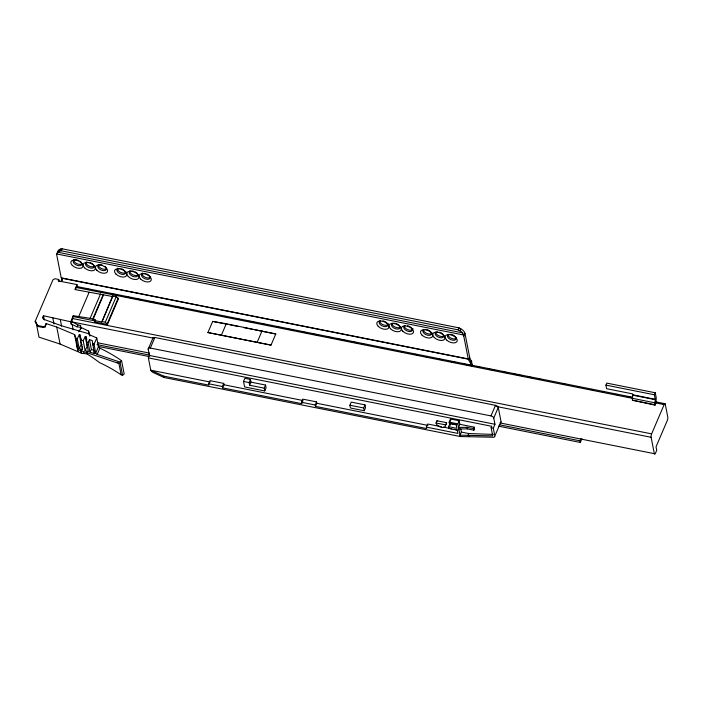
<?xml version="1.0" encoding="UTF-8"?>
<svg xmlns="http://www.w3.org/2000/svg" width="703" height="703" viewBox="0 0 703 703"><rect width="100%" height="100%" fill="white"/><g stroke="black" fill="none" stroke-linecap="round" stroke-linejoin="round"><path stroke-width="1.05" d="M632.762 395.191L632.586 393.882L606.627 388.706L605.924 385.112L606.786 383.109L655.266 392.766L656.154 397.265A3.348 0.984 -78.7 0 1 656.163 399.155L655.881 403.144L655.029 405.148L632.401 400.209A3.348 0.984 -78.7 0 1 632.392 398.32L632.762 395.191L655.301 399.682L654.924 402.81A3.348 0.984 -78.7 0 0 654.932 404.7L655.029 405.148M655.301 399.682L654.414 394.77L655.266 392.766M80.502 329.338L80.502 325.436L77.892 324.918L72.075 321.781A2.478 0.729 -78.7 0 1 72.62 318.529L73.27 315.726L90.116 318.318L94.984 319.549L94.764 321.939L107.462 324.47L118.35 299.03L118.148 298.221L116.197 296.728L112.629 296.016L101.847 322L94.562 320.55L94.984 319.549M471.502 366.368L470.325 362.563A7.285 4.051 23.2 0 1 468.971 360.129L468.804 359.277L61.785 278.195L61.223 277.843L56.758 255.084A7.285 4.051 23.2 0 1 56.767 253.968A9.025 7.795 43.1 0 1 57.593 252.192A7.285 4.051 23.2 0 1 59.746 251.085L60.599 249.082L62.066 248.792L459.085 327.879L460.79 328.802A7.285 4.051 23.2 0 1 464.973 333.371L469.824 358.126A7.285 4.051 23.2 0 0 471.186 360.56L472.574 365.437M59.746 251.085L61.214 250.795L62.066 248.792M80.089 327.203L77.075 326.825L71.126 324.004L70.687 321.772L43.498 315.752L43.024 316.86A2.917 2.267 -11.1 0 0 44.342 319.505L61.425 325.753L89.483 333.969L89.72 334.909A169.045 131.373 -11.1 0 1 96.768 337.976L98.464 346.693A1.424 0.65 39.1 0 0 98.631 347.089A1.468 0.668 39.3 0 0 99.176 347.704A1.529 0.694 39.3 0 0 99.641 348.047L99.879 348.178A169.045 131.373 -11.1 0 1 121.575 360.718L124.167 373.926L122.603 375.305L121.144 374.813L118.912 363.469L78.209 349.786L75.95 338.284L74.58 334.584L56.741 327.053L46.082 323.573L45.22 326.895L43.454 327.554L37.997 326.464L35.15 321.412L52.962 279.776L54.966 278.731L58.727 279.478L59.149 281.613M58.727 279.478L58.138 280.849L76.987 284.601L77.409 286.736M61.477 281.112L62.33 279.109L61.126 281.543L61.477 281.112A7.285 4.051 23.2 0 0 61.952 279.047L61.785 278.195M45.22 326.895L46.082 323.573M76.987 284.601L74.878 289.522L112.735 296.561L101.847 322M75.441 289.504L76.302 287.483A2.478 0.729 -78.7 0 1 77.418 287.123L77.963 287.228M70.687 321.772L73.27 315.726M71.126 324.004L72.075 321.781M78.622 316.798L89.088 292.351M77.075 326.825L77.892 324.918M90.116 318.318L100.573 293.88M92.84 318.863L103.297 294.425M93.139 319.18L103.596 294.742M98.464 346.693L95.731 353.091L94.035 344.365L96.768 337.976M107.462 324.47L105.309 322.176L116.197 296.728M107.26 323.661L118.148 298.221M121.575 360.718L120.011 362.098L97.207 354.426L99.879 348.178M152.665 372.221A2.75 1.265 39 0 1 151.76 371.518L151.496 371.246A2.601 1.195 39 0 1 150.925 370.446L150.82 370.2A2.627 1.459 23.2 0 1 150.723 369.91L148.368 357.897L149.414 355.446L148.184 349.189L152.709 338.609A2.627 1.459 23.2 0 1 154.853 337.484L495.492 405.341A2.627 1.459 23.2 0 1 498.269 407.45L501.037 421.572L494.85 436.045L493.304 428.18L494.974 424.278L493.743 418.03L498.269 407.45M148.184 349.189A2.627 1.459 23.2 0 1 150.328 348.055L154.853 337.484M207.912 332.545L212.684 321.412L226.269 323.758L275.778 333.978L271.015 345.111L207.912 332.545L271.015 345.111M221.498 334.892L226.269 323.758M210.259 382.037L150.82 370.2L163.72 376.149L208.923 385.156L208.65 383.776L209.986 380.657L223.712 383.39L223.985 384.778L222.649 387.889L301.736 403.645L302.738 401.308M222.649 387.889L222.376 386.509L223.712 383.39M257.289 342.027L262.052 330.893M243.519 381.448L244.846 378.328L250.426 379.435L250.953 382.142L249.618 385.253L264.223 388.161L264.767 390.938L244.591 386.922L243.519 381.448L249.09 382.555L249.618 385.253M249.09 382.555L250.426 379.435M264.223 388.161L265.549 385.051L250.953 382.142M264.767 390.938L266.094 387.819L265.549 385.051M301.736 403.645L301.464 402.257L302.8 399.146L316.526 401.879L316.798 403.267L315.462 406.378L426.651 428.531L426.378 427.134L427.714 424.014L441.379 426.739M315.462 406.378L315.19 404.998L316.526 401.879M349.901 405.236L351.236 402.116L364.998 404.858L365.542 407.626L364.207 410.745L350.446 408.004L349.901 405.236L363.662 407.977L364.207 410.745M363.662 407.977L364.998 404.858M61.214 250.795L458.233 329.883L459.085 327.879M468.804 359.277L468.242 358.917L463.778 336.157A7.285 4.051 23.2 0 0 463.321 334.953A9.025 7.795 43.1 0 0 462.706 332.897A7.285 4.051 23.2 0 0 459.938 330.805L460.79 328.802M463.778 336.157L464.973 333.371M436.027 422.986L436.985 420.763L446.519 422.661L445.57 424.884A5.097 2.838 23.2 0 1 441.458 427.301A5.097 2.838 23.2 0 1 436.027 422.986L445.57 424.884M468.971 360.129L469.824 358.126M470.325 362.563L471.186 360.56M470.878 363.161L471.731 361.157M456.177 424.805L449.938 423.566L448.602 426.686L456.924 428.338L456.194 424.63L449.366 423.268L449.147 422.125L450.474 419.006L459.164 420.737L459.867 424.313L458.532 427.433L467.012 427.31L473.585 428.619L473.892 430.183L467.319 428.874L458.839 428.997L460.052 435.183L492.724 435.86L491.133 427.749L491.757 426.299L148.368 357.897M449.366 423.268L450.368 420.93M458.532 427.433L457.829 423.856L459.164 420.737M460.052 435.183L461.388 432.064L460.781 428.971M468.11 435.069L468.769 433.54L493.348 434.41M473.585 428.619L474.209 427.169L459.867 424.313M473.892 430.183L474.516 428.733L474.209 427.169M493.743 418.03A2.627 1.459 23.2 0 0 490.966 415.912L495.492 405.341M498.55 426.159L580.309 442.442L579.993 440.825L580.783 438.971M580.309 442.442L581.899 438.734M654.335 453.672L651.119 437.292A2.478 0.729 -78.7 0 1 651.628 433.865L664.159 404.585A2.478 0.729 -78.7 0 1 665.275 404.225L667.797 417.099A2.478 0.729 -78.7 0 1 667.288 420.517L656.04 446.792L656.734 450.298L655.442 453.303A2.478 0.729 -78.7 0 1 654.335 453.672L500.369 423.004M77.26 338.732L79.351 334.61L80.318 334.927L80.581 339.848L82.506 349.663L79.184 348.547L77.26 338.732L75.95 338.284M79.184 348.547L81.276 344.426L79.351 334.61M86.241 336.922L86.504 341.834L88.429 351.649L85.107 350.533L83.182 340.718L85.274 336.596L86.241 336.922L86.812 339.865M88.068 342.361L89.466 339.611L92.242 340.551L94.351 353.644L90.002 352.185L88.068 342.361L86.504 341.834M85.107 350.533L87.198 346.412L85.274 336.596M90.002 352.185L91.39 349.435L89.466 339.611M78.771 331.842L81.223 327.501L88.56 331.078L89.571 335.182M35.15 321.412L37.821 325.568L43.278 326.658L45.045 325.99M36.064 322.15L39.008 337.159L60.071 344.039L81.768 353.337L86.917 353.846A4.341 3.735 29.7 0 1 87.541 354.189A199.968 172.261 29.7 0 1 99.571 362.625A166.312 129.247 -11.1 0 1 121.144 374.813M494.842 436.458A2.627 1.459 23.2 0 1 493.295 437.248L460.439 436.545L163.975 377.493L153.272 372.555M57.602 252.192L462.706 332.897M56.767 253.968L463.321 334.953M605.924 385.112L654.414 394.77M61.223 277.843L468.242 358.917M632.762 394.778L655.301 399.339M77.084 286.578L632.638 397.248M655.249 401.756L664.941 403.68M86.566 288.942L88.719 289.372M100.547 291.727L102.7 292.158M111.302 293.872L116.68 294.944M125.292 296.657L130.67 297.729M136.048 298.801L141.426 299.873M150.029 301.587L155.407 302.659M164.01 304.373L169.388 305.445M174.766 306.508L183.378 308.23M199.511 311.438L201.664 311.868M224.248 316.368L226.401 316.798M238.238 319.153L240.382 319.584M248.994 321.297L254.372 322.369M262.975 324.083L265.128 324.514M276.956 326.869L279.109 327.299M287.712 329.013L293.089 330.085M301.701 331.798L307.079 332.871M312.457 333.943L317.835 335.015M326.438 336.728L331.816 337.8M337.194 338.864L345.797 340.586M351.175 341.649L356.553 342.721M361.931 343.793L364.084 344.224M400.657 351.509L402.81 351.939M414.638 354.294L416.791 354.725M425.403 356.439L427.547 356.869M439.384 359.224L441.537 359.655M450.14 361.368L455.518 362.44M464.121 364.154L469.499 365.226M478.11 366.94L480.254 367.37M488.866 369.084L494.244 370.156M502.847 371.869L508.225 372.942M513.603 374.005L522.206 375.727M527.584 376.79L532.962 377.863M538.34 378.935L540.493 379.365M563.085 383.864L565.238 384.295M577.066 386.65L579.219 387.081M591.047 389.436L593.2 389.866M601.803 391.58L603.956 392.01M615.793 394.365L617.946 394.796M626.549 396.51L631.927 397.582M662.041 403.575L665.275 404.225M76.302 287.483L654.924 402.81M655.548 402.872L664.159 404.585M632.401 400.209L654.932 404.7M212.684 321.412L227.658 324.391M229.793 324.821L238.352 326.526M243.695 327.589L252.254 329.294M254.389 329.716L275.778 333.978M101.742 321.464L105.309 322.176M73.437 316.605L95.186 320.937M72.383 318.485L651.628 433.865M72.11 321.948L153.913 338.248M496.151 406.422L651.119 437.292M150.328 348.055L490.966 415.912M97.699 342.783L149.379 353.082M96.979 344.611L149.695 355.112M499.315 424.753L579.993 440.825M149.414 355.446L494.974 424.278M98.376 346.438L148.939 356.518M491.133 427.749L493.304 428.18M449.147 422.125L457.829 423.856M443.488 427.152L451.897 428.83M453.997 429.252L458.207 430.087M223.985 384.778L303.072 400.525M316.798 403.267L427.986 425.412M461.388 432.064L468.769 433.54M208.65 383.776L222.376 386.509M301.464 402.257L315.19 404.998M426.378 427.134L457.917 433.417L457.284 430.183L448.962 428.522L448.602 426.686M80.581 339.848L83.182 340.718M92.418 343.829L94.035 344.365M81.276 344.426L82.242 344.751M91.39 349.435L94.176 350.366L94.351 353.644M458.233 329.883L459.938 330.805M76.82 346.043L78.209 349.786M467.012 427.31L467.319 428.874M468.523 434.999L468.787 436.378M458.655 427.45L458.962 429.023M460.175 435.21L460.439 436.545M450.474 419.006L450.702 420.157M449.938 423.566L450.298 425.403M163.72 376.149L163.975 377.493M112.629 296.016L112.735 296.561M120.011 362.098L122.603 375.305M92.822 343.495L93.209 345.454M89.483 333.969L89.905 336.113M88.56 331.078L89.299 334.813M87.172 352.291L87.541 354.189M86.504 351.72L86.917 353.846M80.502 325.436L81.117 328.591M80.898 337.879L81.284 339.839M83.604 351.605L83.982 353.53M81.038 350.173L81.653 353.284M80.652 350.015L81.249 353.064M74.58 334.584L77.91 351.57M72.163 324.566L73.182 329.777M60.335 319.707L61.592 326.122M56.741 327.053L60.071 344.039M52.769 317.598L54.026 324.013M43.498 315.752L44.333 319.97M43.024 316.86L43.445 318.986M43.278 326.658L43.454 327.554M37.821 325.568L37.997 326.464M94.562 320.55L94.764 321.939M82.348 346.711L82.506 349.663M442.143 333.45A4.587 2.557 23.2 0 1 442.468 337.651A4.587 2.557 23.2 0 1 435.913 335.375A4.587 2.557 23.2 0 1 437.635 331.895M439.612 332.185A4.587 2.557 23.2 0 1 440.289 332.422M440.948 332.712A4.587 2.557 23.2 0 1 441.572 333.064M430.35 331.429A4.587 2.557 23.2 0 1 429.261 335.357A4.587 2.557 23.2 0 1 422.978 331.851A4.587 2.557 23.2 0 1 427.319 329.733M427.995 329.971A4.587 2.557 23.2 0 1 429.849 331.008M454.938 336.324A4.587 2.557 23.2 0 1 453.839 340.252A4.587 2.557 23.2 0 1 447.565 336.746A4.587 2.557 23.2 0 1 451.906 334.637M452.583 334.865A4.587 2.557 23.2 0 1 454.428 335.902M456.616 337.66A4.587 2.557 23.2 0 1 451.554 338.398A4.587 2.557 23.2 0 1 448.092 334.276M432.029 332.756A4.587 2.557 23.2 0 1 426.967 333.494A4.587 2.557 23.2 0 1 423.505 329.373M57.954 252.298A7.285 4.051 23.2 0 1 60.599 249.082M81.926 263.774A4.587 2.557 23.2 0 1 76.653 263.555A4.587 2.557 23.2 0 1 73.85 259.723M94.492 265.91A4.587 2.557 23.2 0 1 89.606 266.296A4.587 2.557 23.2 0 1 86.074 262.571M86.144 262.175A4.587 2.557 23.2 0 1 86.32 261.815M106.505 268.669A4.587 2.557 23.2 0 1 101.241 268.449A4.587 2.557 23.2 0 1 98.438 264.618M126.083 271.815A4.587 2.557 23.2 0 1 120.688 272.413A4.587 2.557 23.2 0 1 117.735 268.071M138.201 274.618A4.587 2.557 23.2 0 1 132.981 274.864A4.587 2.557 23.2 0 1 129.853 270.875M150.67 276.71A4.587 2.557 23.2 0 1 145.275 277.307A4.587 2.557 23.2 0 1 142.322 272.966M388.399 323.652A4.587 2.557 23.2 0 1 383.935 325.023A4.587 2.557 23.2 0 1 379.725 321.069M400.438 326.86A4.587 2.557 23.2 0 1 395.218 327.097A4.587 2.557 23.2 0 1 392.089 323.116M412.986 328.547A4.587 2.557 23.2 0 1 408.522 329.927A4.587 2.557 23.2 0 1 404.313 325.972M443.865 335.876A4.587 2.557 23.2 0 1 438.927 335.806A4.587 2.557 23.2 0 1 435.728 332.229M81.46 262.694A4.587 2.557 23.2 0 1 78.762 265.681A4.587 2.557 23.2 0 1 73.244 261.894A4.587 2.557 23.2 0 1 77.664 260.084M78.341 260.321A4.587 2.557 23.2 0 1 79 260.611M80.195 261.349A4.587 2.557 23.2 0 1 81.126 262.228M94 265.602A4.587 2.557 23.2 0 1 91.276 268.151A4.587 2.557 23.2 0 1 85.819 265.101A4.587 2.557 23.2 0 1 87.98 262.237M89.958 262.535A4.587 2.557 23.2 0 1 91.293 263.063M91.917 263.405A4.587 2.557 23.2 0 1 92.989 264.223M93.42 264.68A4.587 2.557 23.2 0 1 93.754 265.136M106.048 267.588A4.587 2.557 23.2 0 1 103.35 270.585A4.587 2.557 23.2 0 1 97.822 266.789A4.587 2.557 23.2 0 1 102.251 264.978M104.773 266.252A4.587 2.557 23.2 0 1 105.705 267.122M136.189 272.509A4.587 2.557 23.2 0 1 136.681 276.648A4.587 2.557 23.2 0 1 130.24 274.732A4.587 2.557 23.2 0 1 131.092 270.989M132.322 270.971A4.587 2.557 23.2 0 1 133.667 271.244M135.002 271.771A4.587 2.557 23.2 0 1 135.617 272.114M148.992 275.383A4.587 2.557 23.2 0 1 148.096 279.293A4.587 2.557 23.2 0 1 141.742 276.103A4.587 2.557 23.2 0 1 145.275 273.52M146.637 273.924A4.587 2.557 23.2 0 1 147.296 274.214M147.911 274.565A4.587 2.557 23.2 0 1 148.482 274.952M124.405 270.488A4.587 2.557 23.2 0 1 123.702 274.372A4.587 2.557 23.2 0 1 117.331 271.516A4.587 2.557 23.2 0 1 120.028 268.52M121.373 268.792A4.587 2.557 23.2 0 1 122.709 269.319M123.333 269.671A4.587 2.557 23.2 0 1 123.895 270.057M410.728 327.194A4.587 2.557 23.2 0 1 411.369 331.271A4.587 2.557 23.2 0 1 405.086 329.716A4.587 2.557 23.2 0 1 405.095 325.797M407.52 325.761A4.587 2.557 23.2 0 1 408.874 326.166M409.533 326.456A4.587 2.557 23.2 0 1 410.157 326.807M398.935 325.173A4.587 2.557 23.2 0 1 398.039 329.083A4.587 2.557 23.2 0 1 391.694 325.893A4.587 2.557 23.2 0 1 395.227 323.31M396.58 323.714A4.587 2.557 23.2 0 1 397.239 324.013M397.863 324.355A4.587 2.557 23.2 0 1 398.434 324.751M386.14 322.299A4.587 2.557 23.2 0 1 386.782 326.377A4.587 2.557 23.2 0 1 380.499 324.812A4.587 2.557 23.2 0 1 380.508 320.902M382.933 320.858A4.587 2.557 23.2 0 1 384.295 321.262M384.945 321.561A4.587 2.557 23.2 0 1 385.569 321.904M97.207 354.426A1.468 0.747 32.2 0 1 95.722 353.091M117.208 362.326A166.312 129.247 -11.1 0 1 118.912 363.469M446.519 422.661A5.097 2.838 23.2 0 1 445.201 424.999M437.09 421.273A5.097 2.838 23.2 0 1 436.985 420.763M501.037 421.976A2.627 1.459 23.2 0 1 500.061 422.731M434.199 337.466A6.485 3.603 23.2 0 0 444.639 339.197A6.485 3.603 23.2 0 0 437.767 332.238A6.485 3.603 23.2 0 0 434.199 337.466M421.905 335.015A6.485 3.603 23.2 0 0 432.354 336.746A6.485 3.603 23.2 0 0 425.473 329.786A6.485 3.603 23.2 0 0 421.905 335.015M446.493 339.918A6.485 3.603 23.2 0 0 456.932 341.649A6.485 3.603 23.2 0 0 450.061 334.69A6.485 3.603 23.2 0 0 446.493 339.918M378.205 326.306A6.485 3.603 23.2 0 0 388.645 328.037A6.485 3.603 23.2 0 0 381.764 321.078A6.485 3.603 23.2 0 0 378.205 326.306M390.49 328.758A6.485 3.603 23.2 0 0 400.938 330.489A6.485 3.603 23.2 0 0 394.058 323.529A6.485 3.603 23.2 0 0 390.49 328.758M402.784 331.21A6.485 3.603 23.2 0 0 413.232 332.941A6.485 3.603 23.2 0 0 406.352 325.981A6.485 3.603 23.2 0 0 402.784 331.21M128.254 276.516A6.485 3.603 23.2 0 0 138.693 278.247A6.485 3.603 23.2 0 0 131.821 271.288A6.485 3.603 23.2 0 0 128.254 276.516M115.96 274.073A6.485 3.603 23.2 0 0 126.399 275.804A6.485 3.603 23.2 0 0 119.528 268.845A6.485 3.603 23.2 0 0 115.96 274.073M72.251 265.365A6.485 3.603 23.2 0 0 82.699 267.096A6.485 3.603 23.2 0 0 75.819 260.136A6.485 3.603 23.2 0 0 72.251 265.365M84.545 267.817A6.485 3.603 23.2 0 0 94.984 269.548A6.485 3.603 23.2 0 0 88.112 262.588A6.485 3.603 23.2 0 0 84.545 267.817M96.838 270.26A6.485 3.603 23.2 0 0 107.278 271.991A6.485 3.603 23.2 0 0 100.406 265.031A6.485 3.603 23.2 0 0 96.838 270.26M140.547 278.968A6.485 3.603 23.2 0 0 150.987 280.699A6.485 3.603 23.2 0 0 144.115 273.739A6.485 3.603 23.2 0 0 140.547 278.968"/></g></svg>
